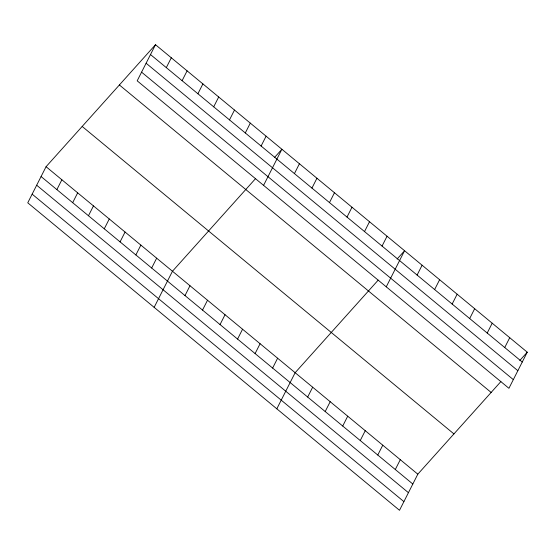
<?xml version="1.0" encoding="UTF-8"?>
<svg xmlns="http://www.w3.org/2000/svg" width="555" height="555" viewBox="0 0 555 555"><rect width="100%" height="100%" fill="white"/><g stroke="black" fill="none" stroke-linecap="round" stroke-linejoin="round"><path stroke-width="0.83" d="M155.497 44.712L137.182 80.822L508.928 388.299L527.25 352.189L155.497 44.712L46.072 166.701L27.75 202.811L399.503 510.288L417.818 474.178L500.881 381.583M56.874 189.616L61.869 179.771M72.67 202.686L77.665 192.842M88.474 215.749L93.469 205.905M166.306 67.627L171.301 57.782M104.271 228.82L109.266 218.975M182.102 80.697L187.097 70.853M120.074 241.883L125.062 232.039M197.906 93.76L202.901 83.916M135.871 254.953L140.866 245.109M213.703 106.831L218.698 96.986M151.668 268.023L156.663 258.179M229.499 119.894L234.494 110.05M154.144 307.352L172.466 271.242L255.529 178.648M245.303 132.964L250.298 123.12M184.995 295.586L189.99 285.742M261.1 146.034L266.095 136.19M263.576 185.363L281.891 149.253L274.441 157.565M202.519 310.078L207.514 300.234M294.427 173.597L299.423 163.753M220.044 324.571L225.039 314.727M311.952 188.089L316.947 178.245M237.568 339.07L242.563 329.226M329.476 202.589L334.471 192.745M255.099 353.563L260.094 343.718M347 217.081L351.995 207.237M272.623 368.062L277.618 358.218M364.524 231.574L369.519 221.729M276.82 408.82L295.142 372.71L378.205 280.115M382.055 246.073L387.05 236.229M307.671 397.047L312.666 387.203M386.252 286.831L404.574 250.721L397.123 259.032M325.195 411.546L330.19 401.702M417.103 275.065L422.098 265.221M342.726 426.039L347.714 416.194M434.627 289.557L439.622 279.713M360.25 440.538L365.245 430.694M452.152 304.05L457.147 294.205M377.775 455.031L382.77 445.186M469.683 318.549L474.671 308.705M395.299 469.523L400.294 459.679M487.207 333.042L492.202 323.197M504.731 347.541L509.726 337.697M519.799 360.493L527.25 352.189M150.502 54.556L522.255 362.033M146.111 63.228L517.857 370.698M141.581 72.157L513.326 379.627M119.387 84.971L491.14 392.447M82.182 126.45L453.935 433.92M46.072 166.701L417.818 474.178M41.077 176.545L412.823 484.022M36.679 185.217L408.425 492.687M32.148 194.146L403.894 501.616"/></g></svg>
